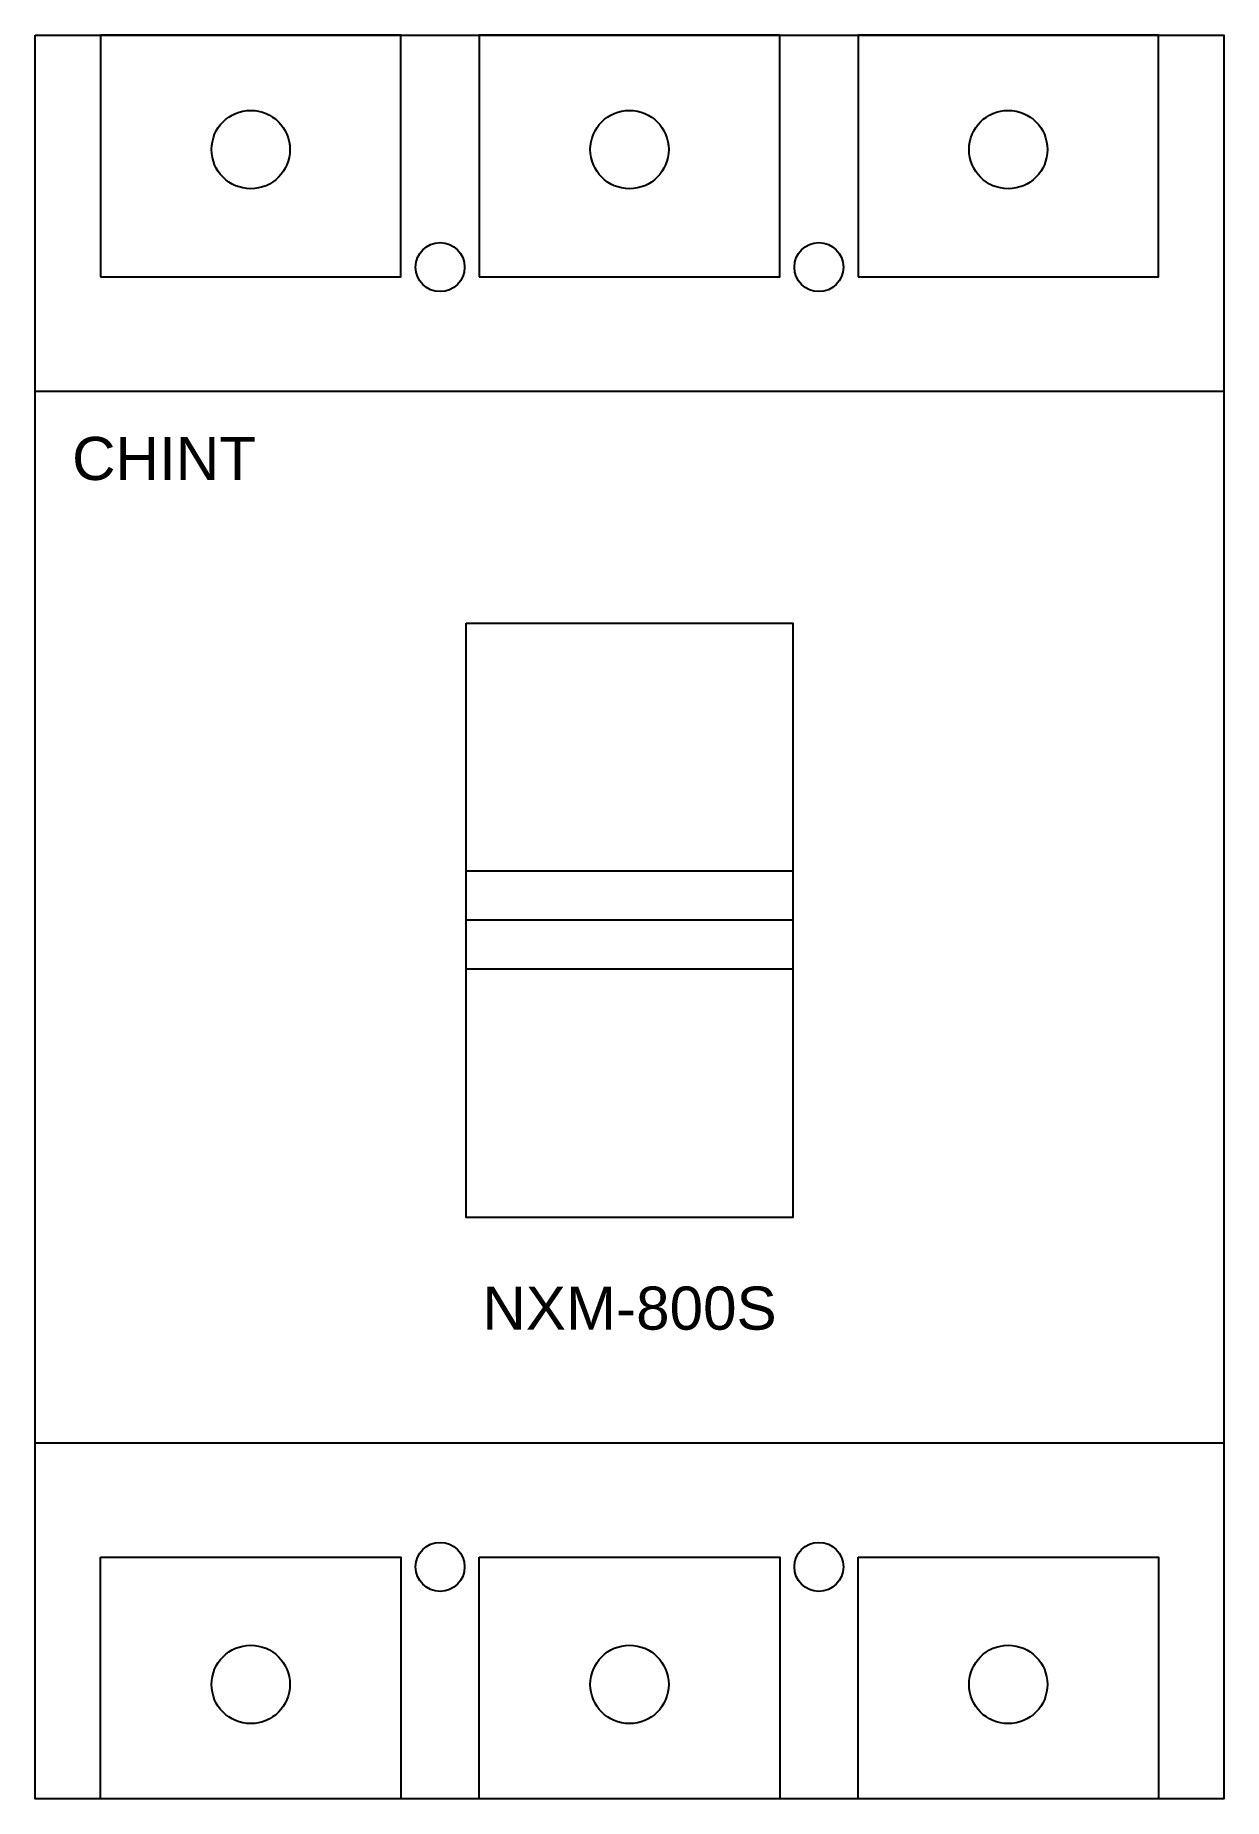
# Model space of a CAD drawing. Header units: inches. Extents: x 0 to 182, y 0 to 270.
import ezdxf

# ---------------------------------------------------------------- set-up
doc = ezdxf.new("R2010")
doc.units = ezdxf.units.IN
doc.styles.add('arial', font='arial.ttf')

# ---------------------------------------------------------------- blocks, each defined once
blk = doc.blocks.new('NXM-800S-1')
at = {"color": 7}
for p, q in [((0, 215.5), (182, 215.5)), ((116, 142), (66, 142)), ((116, 134.5), (66, 134.5)), ((116, 127), (66, 127)), ((0, 54.5), (182, 54.5))]:
    blk.add_line(p, q, dxfattribs=at)
for points in [[(0, 270), (182, 270), (182, 0), (0, 0)], [(66, 180), (116, 180), (116, 89), (66, 89)]]:
    blk.add_lwpolyline(points, close=True, dxfattribs=at)
at = {"color": 1}
for points in [[(10, 233), (56, 233), (56, 270), (10, 270)], [(10, 37), (56, 37), (56, 0), (10, 0)]]:
    blk.add_lwpolyline(points, close=True, dxfattribs=at)
at = {"color": 2}
for points in [[(68, 233), (114, 233), (114, 270), (68, 270)], [(68, 37), (114, 37), (114, 0), (68, 0)]]:
    blk.add_lwpolyline(points, close=True, dxfattribs=at)
at = {"color": 5}
for points in [[(126, 233), (172, 233), (172, 270), (126, 270)], [(126, 37), (172, 37), (172, 0), (126, 0)]]:
    blk.add_lwpolyline(points, close=True, dxfattribs=at)
at = {"color": 1}
for centre in [(33, 252.5), (33, 17.5)]:
    blk.add_circle(centre, 6, dxfattribs=at)
at = {"color": 2}
for centre in [(91, 252.5), (91, 17.5)]:
    blk.add_circle(centre, 6, dxfattribs=at)
at = {"color": 5}
for centre in [(149, 252.5), (149, 17.5)]:
    blk.add_circle(centre, 6, dxfattribs=at)
at = {"color": 7}
for centre in [(62, 234.5), (120, 234.5), (62, 35.5), (120, 35.5)]:
    blk.add_circle(centre, 3.75, dxfattribs=at)
at = {"color": 7, "char_height": 6.6, "width": 28.1632, "attachment_point": 5, "style": 'arial'}
for s, insert in [('CHINT', (19.72, 205.16)), ('NXM-800S', (91, 75.07))]:
    blk.add_mtext(s, dxfattribs=dict(at, insert=insert))

msp = doc.modelspace()

# ---------------------------------------------------------------- block references
msp.add_blockref('NXM-800S-1', (0, 0))

doc.saveas('drawing.dxf')
